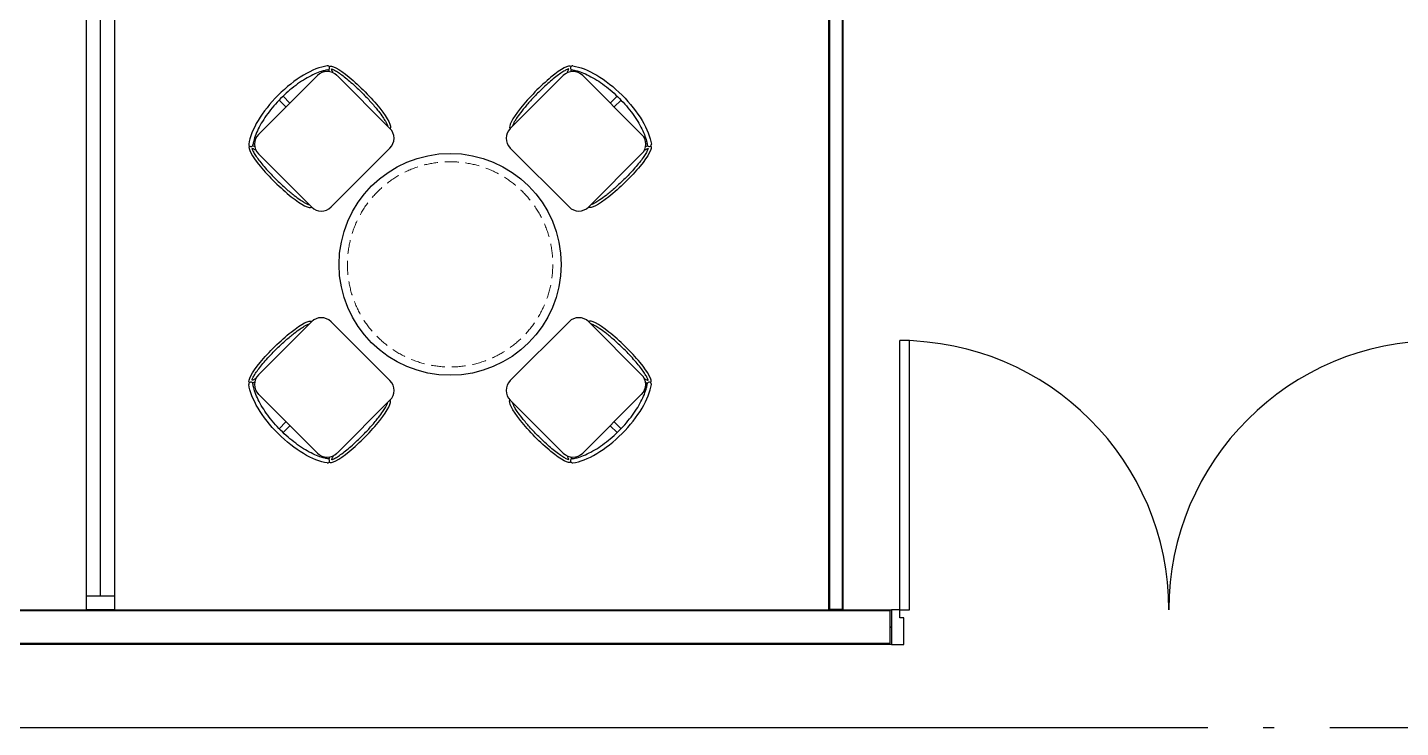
# Model space of a CAD drawing. Header units: millimetres. Extents: x -168200 to 672800, y -7409 to 118800.
# Drawn here: x 104887 to 109835, y 55900 to 58424 of the extents above; entities that cross this region are included whole.
import ezdxf

# ---------------------------------------------------------------- set-up
doc = ezdxf.new("R2010")
doc.units = ezdxf.units.MM
doc.header["$LTSCALE"] = 200
doc.linetypes.add('CEN-GAUN', pattern=[32.2, 30, -1, 0.2, -1])
doc.linetypes.add('HIDDEN', pattern=[0.375, 0.25, -0.125])
for name, color, linetype in [('1 BA', 9, 'Continuous'), ('1 CEN', 15, 'CEN-GAUN'), ('1 FUR', 8, 'HIDDEN')]:
    doc.layers.add(name, color=color, linetype=linetype)

msp = doc.modelspace()

# ---------------------------------------------------------------- linework, layer by layer
at = {"layer": '1 BA'}
for p, q in [((107775, 56325), (107775, 63780)), ((107825, 63780), (107825, 56325)), ((105100, 56325), (105100, 61525)), ((105200, 61525), (105200, 56325)), ((105150, 56375), (105150, 61475)), ((108030, 56325), (108030, 57295)), ((108065, 57295), (108030, 57295)), ((108065, 56325), (108065, 57295)), ((105100, 56325), (105100, 56375)), ((105100, 56375), (105200, 56375)), ((105200, 56375), (105200, 56325)), ((85325, 56325), (108000, 56325)), ((107996, 56321), (85329, 56321)), ((105200, 56325), (105100, 56325)), ((105200, 56325), (105100, 56325)), ((107825, 56325), (107775, 56325)), ((107996, 56262.5), (107996, 56321)), ((108000, 56325), (108000, 56200)), ((108030, 56325), (108000, 56325)), ((108000, 56325), (108000, 56200)), ((108030, 56295), (108030, 56325)), ((108030, 56325), (108065, 56325)), ((108000, 56262.5), (107996, 56262.5)), ((107996, 56204), (107996, 56262.5)), ((107996, 56262.5), (108000, 56262.5)), ((108045, 56295), (108030, 56295)), ((108045, 56200), (108045, 56295)), ((108000, 56200), (85325, 56200)), ((85329, 56204), (107996, 56204)), ((108000, 56200), (108045, 56200)), ((108045, 56200), (108045, 56200)), ((108045, 56200), (108045, 56200))]:
    msp.add_line(p, q, dxfattribs=at)
at = {"layer": '1 BA', "ltscale": 253}
for p, q in [((107776.6, 63778.4), (107776.6, 56326.6)), ((107823.4, 56326.6), (107823.4, 63778.4)), ((107776.6, 56326.6), (107823.4, 56326.6))]:
    msp.add_line(p, q, dxfattribs=at)
at = {"layer": '1 BA'}
for centre, start, end in [((108030, 56325), 0, 90), ((109970, 56325), 90, 180)]:
    msp.add_arc(centre, 970, start, end, dxfattribs=at)
at = {"layer": '1 CEN'}
msp.add_line((32300, 55900), (117500, 55900), dxfattribs=at)
msp.add_line((32300, 55900), (117500, 55900), dxfattribs=at)
at = {"layer": '1 FUR', "linetype": 'ByBlock'}
for p, q in [((105931.6, 58250.7), (105719.4, 58038.6)), ((105931.6, 58250.7), (105719.4, 58038.6)), ((106002.3, 58250.7), (106193.2, 58059.8)), ((106002.3, 58250.7), (106193.2, 58059.8)), ((106817.3, 58250.7), (106626.4, 58059.8)), ((106817.3, 58250.7), (106626.4, 58059.8)), ((106888.1, 58250.7), (107100.2, 58038.6)), ((106888.1, 58250.7), (107100.2, 58038.6)), ((105793.7, 58162.4), (105818.4, 58137.6)), ((105793.7, 58162.4), (105818.4, 58137.6)), ((105807.8, 58176.5), (105832.6, 58151.7)), ((105807.8, 58176.5), (105832.6, 58151.7)), ((107011.8, 58176.5), (106987.1, 58151.7)), ((107011.8, 58176.5), (106987.1, 58151.7)), ((107025.9, 58162.4), (107001.2, 58137.6)), ((107025.9, 58162.4), (107001.2, 58137.6)), ((105719.4, 57967.9), (105910.3, 57777)), ((105719.4, 57967.9), (105910.3, 57777)), ((105981.1, 57777), (106193.2, 57989.1)), ((105981.1, 57777), (106193.2, 57989.1)), ((106838.6, 57777), (106626.4, 57989.1)), ((106838.6, 57777), (106626.4, 57989.1)), ((107100.2, 57967.9), (106909.3, 57777)), ((107100.2, 57967.9), (106909.3, 57777)), ((105719.4, 57172.1), (105910.3, 57363)), ((105719.4, 57172.1), (105910.3, 57363)), ((105981.1, 57363), (106193.2, 57150.9)), ((105981.1, 57363), (106193.2, 57150.9)), ((106838.6, 57363), (106626.4, 57150.9)), ((106838.6, 57363), (106626.4, 57150.9)), ((107100.2, 57172.1), (106909.3, 57363)), ((107100.2, 57172.1), (106909.3, 57363)), ((105931.6, 56889.3), (105719.4, 57101.4)), ((105931.6, 56889.3), (105719.4, 57101.4)), ((106002.3, 56889.3), (106193.2, 57080.2)), ((106002.3, 56889.3), (106193.2, 57080.2)), ((106817.3, 56889.3), (106626.4, 57080.2)), ((106817.3, 56889.3), (106626.4, 57080.2)), ((106888.1, 56889.3), (107100.2, 57101.4)), ((106888.1, 56889.3), (107100.2, 57101.4)), ((105793.7, 56977.6), (105818.4, 57002.4)), ((105793.7, 56977.6), (105818.4, 57002.4)), ((105807.8, 56963.5), (105832.6, 56988.3)), ((105807.8, 56963.5), (105832.6, 56988.3)), ((107011.8, 56963.5), (106987.1, 56988.3)), ((107011.8, 56963.5), (106987.1, 56988.3)), ((107025.9, 56977.6), (107001.2, 57002.4)), ((107025.9, 56977.6), (107001.2, 57002.4))]:
    msp.add_line(p, q, dxfattribs=at)
msp.add_circle((106409.8, 57570), 400, dxfattribs=at)
msp.add_circle((106409.8, 57570), 400, dxfattribs=at)
at = {"layer": '1 FUR', "lineweight": 0}
msp.add_circle((106409.8, 57570), 370, dxfattribs=at)
msp.add_circle((106409.8, 57570), 370, dxfattribs=at)
at = {"layer": '1 FUR', "linetype": 'ByBlock'}
for centre, radius, start, end in [((105966.9, 58215.4), 50, 44.9985, 134.9985), ((105966.9, 58215.4), 50, 44.9985, 134.9985), ((105968.2, 58278.2), 7.5, 277.6425, 97.6425), ((105968.2, 58278.2), 7.5, 277.6425, 97.6425), ((106852.7, 58215.4), 50, 45.0015, 135.0015), ((106852.7, 58215.4), 50, 45.0015, 135.0015), ((106851.4, 58278.2), 7.5, 82.3575, 262.3575), ((106851.4, 58278.2), 7.5, 82.3575, 262.3575), ((106157.8, 58024.5), 50, 314.9985, 44.9985), ((106157.8, 58024.5), 50, 314.9985, 44.9985), ((106661.8, 58024.5), 50, 135.0015, 225.0015), ((106661.8, 58024.5), 50, 135.0015, 225.0015), ((105692, 58002), 7.5, 172.3545, 352.3545), ((105692, 58002), 7.5, 172.3545, 352.3545), ((105754.8, 58003.3), 50, 134.9985, 224.9985), ((105754.8, 58003.3), 50, 134.9985, 224.9985), ((107064.8, 58003.3), 50, 315.0015, 45.0015), ((107064.8, 58003.3), 50, 315.0015, 45.0015), ((107127.7, 58002), 7.5, 187.6455, 7.6455), ((107127.7, 58002), 7.5, 187.6455, 7.6455), ((105945.7, 57812.3), 50, 224.9985, 314.9985), ((105945.7, 57812.3), 50, 224.9985, 314.9985), ((106873.9, 57812.3), 50, 225.0015, 315.0015), ((106873.9, 57812.3), 50, 225.0015, 315.0015), ((105945.7, 57327.7), 50, 45.0015, 135.0015), ((105945.7, 57327.7), 50, 45.0015, 135.0015), ((106873.9, 57327.7), 50, 44.9985, 134.9985), ((106873.9, 57327.7), 50, 44.9985, 134.9985), ((105754.8, 57136.7), 50, 135.0015, 225.0015), ((105754.8, 57136.7), 50, 135.0015, 225.0015), ((107064.8, 57136.7), 50, 314.9985, 44.9985), ((107064.8, 57136.7), 50, 314.9985, 44.9985), ((105692, 57138), 7.5, 7.6455, 187.6455), ((105692, 57138), 7.5, 7.6455, 187.6455), ((106157.8, 57115.5), 50, 315.0015, 45.0015), ((106157.8, 57115.5), 50, 315.0015, 45.0015), ((106661.8, 57115.5), 50, 134.9985, 224.9985), ((106661.8, 57115.5), 50, 134.9985, 224.9985), ((107127.7, 57138), 7.5, 352.3545, 172.3545), ((107127.7, 57138), 7.5, 352.3545, 172.3545), ((105966.9, 56924.6), 50, 225.0015, 315.0015), ((105966.9, 56924.6), 50, 225.0015, 315.0015), ((105968.2, 56861.8), 7.5, 262.3575, 82.3575), ((105968.2, 56861.8), 7.5, 262.3575, 82.3575), ((106852.7, 56924.6), 50, 224.9985, 314.9985), ((106852.7, 56924.6), 50, 224.9985, 314.9985), ((106851.4, 56861.8), 7.5, 97.6425, 277.6425), ((106851.4, 56861.8), 7.5, 97.6425, 277.6425)]:
    msp.add_arc(centre, radius, start, end, dxfattribs=at)
at = {"layer": '1 FUR', "linetype": 'ByBlock', "extrusion": (0, 0, -1)}
for centre, major_axis, ratio, start_param, end_param in [((106083.6, 58171.4), (-110, 111.9), 0.182269, 0, 3.141593), ((106083.6, 58171.4), (-110, 111.9), 0.182269, 0, 3.141593), ((106083.6, 58171.4), (-110, 111.9), 0.182269, 5.851094, 5.976716), ((106083.6, 58171.4), (-110, 111.9), 0.182269, 5.851094, 5.976716), ((106958.8, 58109.3), (162.6, -162.6), 0.434783, 3.659342, 5.765436), ((106958.8, 58109.3), (162.6, -162.6), 0.434783, 3.659342, 5.765436), ((107020.9, 57886.6), (111.9, 110), 0.182269, 0, 3.141593), ((107020.9, 57886.6), (111.9, 110), 0.182269, 0, 3.141593), ((107020.9, 57886.6), (111.9, 110), 0.182269, 5.851094, 5.976716), ((107020.9, 57886.6), (111.9, 110), 0.182269, 5.851094, 5.976716), ((105798.7, 57253.4), (-111.9, -110), 0.182269, 0, 3.141593), ((105798.7, 57253.4), (-111.9, -110), 0.182269, 0, 3.141593), ((105860.9, 57030.7), (-162.6, 162.6), 0.434783, 3.659342, 5.765436), ((105860.9, 57030.7), (-162.6, 162.6), 0.434783, 3.659342, 5.765436), ((105798.7, 57253.4), (-111.9, -110), 0.182269, 5.851094, 5.976716), ((105798.7, 57253.4), (-111.9, -110), 0.182269, 5.851094, 5.976716), ((106736.1, 56968.6), (110, -111.9), 0.182269, 0, 3.141593), ((106736.1, 56968.6), (110, -111.9), 0.182269, 0, 3.141593), ((106736.1, 56968.6), (110, -111.9), 0.182269, 5.851094, 5.976716), ((106736.1, 56968.6), (110, -111.9), 0.182269, 5.851094, 5.976716)]:
    msp.add_ellipse(centre, major_axis=major_axis, ratio=ratio, start_param=start_param, end_param=end_param, dxfattribs=at)
at = {"layer": '1 FUR', "linetype": 'ByBlock'}
for centre, major_axis, ratio, start_param, end_param in [((106736.1, 58171.4), (110, 111.9), 0.182269, 0, 3.141593), ((106736.1, 58171.4), (110, 111.9), 0.182269, 0, 3.141593), ((105860.9, 58109.3), (-162.6, -162.6), 0.434783, 3.659342, 5.765436), ((105860.9, 58109.3), (-162.6, -162.6), 0.434783, 3.659342, 5.765436), ((106736.1, 58171.4), (110, 111.9), 0.182269, 5.851094, 5.976716), ((106736.1, 58171.4), (110, 111.9), 0.182269, 5.851094, 5.976716), ((105798.7, 57886.6), (-111.9, 110), 0.182269, 0, 3.141593), ((105798.7, 57886.6), (-111.9, 110), 0.182269, 0, 3.141593), ((105798.7, 57886.6), (-111.9, 110), 0.182269, 5.851094, 5.976716), ((105798.7, 57886.6), (-111.9, 110), 0.182269, 5.851094, 5.976716), ((107020.9, 57253.4), (111.9, -110), 0.182269, 0, 3.141593), ((107020.9, 57253.4), (111.9, -110), 0.182269, 0, 3.141593), ((106958.8, 57030.7), (162.6, 162.6), 0.434783, 3.659342, 5.765436), ((106958.8, 57030.7), (162.6, 162.6), 0.434783, 3.659342, 5.765436), ((107020.9, 57253.4), (111.9, -110), 0.182269, 5.851094, 5.976716), ((107020.9, 57253.4), (111.9, -110), 0.182269, 5.851094, 5.976716), ((106083.6, 56968.6), (-110, -111.9), 0.182269, 0, 3.141593), ((106083.6, 56968.6), (-110, -111.9), 0.182269, 0, 3.141593), ((106083.6, 56968.6), (-110, -111.9), 0.182269, 5.851094, 5.976716), ((106083.6, 56968.6), (-110, -111.9), 0.182269, 5.851094, 5.976716)]:
    msp.add_ellipse(centre, major_axis=major_axis, ratio=ratio, start_param=start_param, end_param=end_param, dxfattribs=at)
for points, knots in [([(105969.2, 58270.8), (105964.9, 58270.2), (105960.4, 58269.3), (105950.9, 58267), (105946, 58265.6), (105932.8, 58261.1), (105924.3, 58257.6), (105906.6, 58249.2), (105897.5, 58244.3), (105879.1, 58233.3), (105869.7, 58227.1), (105851.1, 58213.7), (105841.8, 58206.4), (105823.4, 58191), (105814.4, 58182.8), (105797, 58165.8), (105788.6, 58157), (105772.5, 58139), (105764.9, 58129.8), (105750.6, 58111.2), (105744, 58101.8), (105732, 58083.2), (105726.6, 58074), (105717.1, 58056), (105713.1, 58047.2), (105706.5, 58030.3), (105703.9, 58022.2), (105700.9, 58009.9), (105700, 58005.3), (105699.4, 58001)], [3.659342, 3.659342, 3.659342, 3.659342, 3.76167, 3.76167, 3.863999, 3.863999, 4.027435, 4.027435, 4.190872, 4.190872, 4.354309, 4.354309, 4.517745, 4.517745, 4.681182, 4.681182, 4.844618, 4.844618, 5.008055, 5.008055, 5.171492, 5.171492, 5.334928, 5.334928, 5.498365, 5.498365, 5.661802, 5.661802, 5.765436, 5.765436, 5.765436, 5.765436]), ([(105969.2, 58270.8), (105964.9, 58270.2), (105960.4, 58269.3), (105950.9, 58267), (105946, 58265.6), (105932.8, 58261.1), (105924.3, 58257.6), (105906.6, 58249.2), (105897.5, 58244.3), (105879.1, 58233.3), (105869.7, 58227.1), (105851.1, 58213.7), (105841.8, 58206.4), (105823.4, 58191), (105814.4, 58182.8), (105797, 58165.8), (105788.6, 58157), (105772.5, 58139), (105764.9, 58129.8), (105750.6, 58111.2), (105744, 58101.8), (105732, 58083.2), (105726.6, 58074), (105717.1, 58056), (105713.1, 58047.2), (105706.5, 58030.3), (105703.9, 58022.2), (105700.9, 58009.9), (105700, 58005.3), (105699.4, 58001)], [3.659342, 3.659342, 3.659342, 3.659342, 3.76167, 3.76167, 3.863999, 3.863999, 4.027435, 4.027435, 4.190872, 4.190872, 4.354309, 4.354309, 4.517745, 4.517745, 4.681182, 4.681182, 4.844618, 4.844618, 5.008055, 5.008055, 5.171492, 5.171492, 5.334928, 5.334928, 5.498365, 5.498365, 5.661802, 5.661802, 5.765436, 5.765436, 5.765436, 5.765436]), ([(105988.2, 58260.6), (105987.2, 58262.5), (105986.3, 58264.4), (105984.5, 58268.2), (105983.7, 58270.1), (105982.8, 58272.8), (105982.5, 58273.7), (105982.3, 58274.6)], [5.7265501, 5.7265501, 5.7265501, 5.7265501, 5.8081109, 5.8081109, 5.9106349, 5.9106349, 5.9748515, 5.9748515, 5.9748515, 5.9748515]), ([(105982.3, 58274.6), (105983.4, 58274.3), (105984.6, 58273.8), (105987.6, 58272.7), (105989.2, 58271.9), (105992.7, 58270.2), (105994.6, 58269.2), (106001, 58265.6), (106005.9, 58262.5), (106016.7, 58255.1), (106022.5, 58250.9), (106034.7, 58241.4), (106041.1, 58236.1), (106054.2, 58224.9), (106061, 58218.9), (106077.9, 58203.3), (106088.2, 58193.3), (106108.1, 58173), (106117.8, 58162.6), (106135.8, 58142.1), (106144.2, 58132), (106157.7, 58114.7), (106163.1, 58107.2), (106171.3, 58095.1), (106174.4, 58090.2), (106178.8, 58082.5), (106180.4, 58079.5), (106182.6, 58074.7), (106183.4, 58072.8), (106184.3, 58070.1), (106184.6, 58069.1), (106184.8, 58068.3)], [0.308334, 0.308334, 0.308334, 0.308334, 0.393328, 0.393328, 0.478323, 0.478323, 0.563318, 0.563318, 0.749316, 0.749316, 0.935315, 0.935315, 1.121313, 1.121313, 1.307312, 1.307312, 1.582737, 1.582737, 1.858163, 1.858163, 2.133588, 2.133588, 2.361079, 2.361079, 2.537351, 2.537351, 2.666518, 2.666518, 2.769042, 2.769042, 2.833259, 2.833259, 2.833259, 2.833259]), ([(105988.2, 58260.6), (105987.2, 58262.5), (105986.3, 58264.4), (105984.5, 58268.2), (105983.7, 58270.1), (105982.8, 58272.8), (105982.5, 58273.7), (105982.3, 58274.6)], [5.7265501, 5.7265501, 5.7265501, 5.7265501, 5.8081109, 5.8081109, 5.9106349, 5.9106349, 5.9748515, 5.9748515, 5.9748515, 5.9748515]), ([(105982.3, 58274.6), (105983.4, 58274.3), (105984.6, 58273.8), (105987.6, 58272.7), (105989.2, 58271.9), (105992.7, 58270.2), (105994.6, 58269.2), (106001, 58265.6), (106005.9, 58262.5), (106016.7, 58255.1), (106022.5, 58250.9), (106034.7, 58241.4), (106041.1, 58236.1), (106054.2, 58224.9), (106061, 58218.9), (106077.9, 58203.3), (106088.2, 58193.3), (106108.1, 58173), (106117.8, 58162.6), (106135.8, 58142.1), (106144.2, 58132), (106157.7, 58114.7), (106163.1, 58107.2), (106171.3, 58095.1), (106174.4, 58090.2), (106178.8, 58082.5), (106180.4, 58079.5), (106182.6, 58074.7), (106183.4, 58072.8), (106184.3, 58070.1), (106184.6, 58069.1), (106184.8, 58068.3)], [0.308334, 0.308334, 0.308334, 0.308334, 0.393328, 0.393328, 0.478323, 0.478323, 0.563318, 0.563318, 0.749316, 0.749316, 0.935315, 0.935315, 1.121313, 1.121313, 1.307312, 1.307312, 1.582737, 1.582737, 1.858163, 1.858163, 2.133588, 2.133588, 2.361079, 2.361079, 2.537351, 2.537351, 2.666518, 2.666518, 2.769042, 2.769042, 2.833259, 2.833259, 2.833259, 2.833259]), ([(106837.4, 58274.6), (106836.3, 58274.3), (106835, 58273.8), (106832.1, 58272.7), (106830.5, 58271.9), (106826.9, 58270.2), (106825.1, 58269.2), (106818.7, 58265.6), (106813.7, 58262.5), (106803, 58255.1), (106797.2, 58250.9), (106785, 58241.4), (106778.5, 58236.1), (106765.4, 58224.9), (106758.6, 58218.9), (106741.7, 58203.3), (106731.5, 58193.3), (106711.6, 58173), (106701.9, 58162.6), (106683.8, 58142.1), (106675.4, 58132), (106661.9, 58114.7), (106656.5, 58107.2), (106648.3, 58095.1), (106645.2, 58090.2), (106640.8, 58082.5), (106639.3, 58079.5), (106637, 58074.7), (106636.3, 58072.8), (106635.3, 58070.1), (106635, 58069.1), (106634.8, 58068.3)], [0.308334, 0.308334, 0.308334, 0.308334, 0.393328, 0.393328, 0.478323, 0.478323, 0.563318, 0.563318, 0.749316, 0.749316, 0.935315, 0.935315, 1.121313, 1.121313, 1.307312, 1.307312, 1.582737, 1.582737, 1.858163, 1.858163, 2.133588, 2.133588, 2.361079, 2.361079, 2.537351, 2.537351, 2.666518, 2.666518, 2.769042, 2.769042, 2.833259, 2.833259, 2.833259, 2.833259]), ([(106837.4, 58274.6), (106836.3, 58274.3), (106835, 58273.8), (106832.1, 58272.7), (106830.5, 58271.9), (106826.9, 58270.2), (106825.1, 58269.2), (106818.7, 58265.6), (106813.7, 58262.5), (106803, 58255.1), (106797.2, 58250.9), (106785, 58241.4), (106778.5, 58236.1), (106765.4, 58224.9), (106758.6, 58218.9), (106741.7, 58203.3), (106731.5, 58193.3), (106711.6, 58173), (106701.9, 58162.6), (106683.8, 58142.1), (106675.4, 58132), (106661.9, 58114.7), (106656.5, 58107.2), (106648.3, 58095.1), (106645.2, 58090.2), (106640.8, 58082.5), (106639.3, 58079.5), (106637, 58074.7), (106636.3, 58072.8), (106635.3, 58070.1), (106635, 58069.1), (106634.8, 58068.3)], [0.308334, 0.308334, 0.308334, 0.308334, 0.393328, 0.393328, 0.478323, 0.478323, 0.563318, 0.563318, 0.749316, 0.749316, 0.935315, 0.935315, 1.121313, 1.121313, 1.307312, 1.307312, 1.582737, 1.582737, 1.858163, 1.858163, 2.133588, 2.133588, 2.361079, 2.361079, 2.537351, 2.537351, 2.666518, 2.666518, 2.769042, 2.769042, 2.833259, 2.833259, 2.833259, 2.833259]), ([(106831.4, 58260.6), (106832.4, 58262.5), (106833.3, 58264.4), (106835.1, 58268.2), (106835.9, 58270.1), (106836.9, 58272.8), (106837.1, 58273.7), (106837.4, 58274.6)], [5.7265501, 5.7265501, 5.7265501, 5.7265501, 5.8081109, 5.8081109, 5.9106349, 5.9106349, 5.9748515, 5.9748515, 5.9748515, 5.9748515]), ([(106831.4, 58260.6), (106832.4, 58262.5), (106833.3, 58264.4), (106835.1, 58268.2), (106835.9, 58270.1), (106836.9, 58272.8), (106837.1, 58273.7), (106837.4, 58274.6)], [5.7265501, 5.7265501, 5.7265501, 5.7265501, 5.8081109, 5.8081109, 5.9106349, 5.9106349, 5.9748515, 5.9748515, 5.9748515, 5.9748515]), ([(106850.5, 58270.8), (106854.7, 58270.2), (106859.2, 58269.3), (106868.7, 58267), (106873.6, 58265.6), (106886.8, 58261.1), (106895.4, 58257.6), (106913, 58249.2), (106922.1, 58244.3), (106940.6, 58233.3), (106949.9, 58227.1), (106968.6, 58213.7), (106977.9, 58206.4), (106996.2, 58191), (107005.2, 58182.8), (107022.6, 58165.8), (107031.1, 58157), (107047.1, 58139), (107054.8, 58129.8), (107069, 58111.2), (107075.6, 58101.8), (107087.6, 58083.2), (107093, 58074), (107102.5, 58056), (107106.5, 58047.2), (107113.2, 58030.3), (107115.8, 58022.2), (107118.8, 58009.9), (107119.6, 58005.3), (107120.2, 58001)], [3.659342, 3.659342, 3.659342, 3.659342, 3.76167, 3.76167, 3.863999, 3.863999, 4.027435, 4.027435, 4.190872, 4.190872, 4.354309, 4.354309, 4.517745, 4.517745, 4.681182, 4.681182, 4.844618, 4.844618, 5.008055, 5.008055, 5.171492, 5.171492, 5.334928, 5.334928, 5.498365, 5.498365, 5.661802, 5.661802, 5.765436, 5.765436, 5.765436, 5.765436]), ([(106850.5, 58270.8), (106854.7, 58270.2), (106859.2, 58269.3), (106868.7, 58267), (106873.6, 58265.6), (106886.8, 58261.1), (106895.4, 58257.6), (106913, 58249.2), (106922.1, 58244.3), (106940.6, 58233.3), (106949.9, 58227.1), (106968.6, 58213.7), (106977.9, 58206.4), (106996.2, 58191), (107005.2, 58182.8), (107022.6, 58165.8), (107031.1, 58157), (107047.1, 58139), (107054.8, 58129.8), (107069, 58111.2), (107075.6, 58101.8), (107087.6, 58083.2), (107093, 58074), (107102.5, 58056), (107106.5, 58047.2), (107113.2, 58030.3), (107115.8, 58022.2), (107118.8, 58009.9), (107119.6, 58005.3), (107120.2, 58001)], [3.659342, 3.659342, 3.659342, 3.659342, 3.76167, 3.76167, 3.863999, 3.863999, 4.027435, 4.027435, 4.190872, 4.190872, 4.354309, 4.354309, 4.517745, 4.517745, 4.681182, 4.681182, 4.844618, 4.844618, 5.008055, 5.008055, 5.171492, 5.171492, 5.334928, 5.334928, 5.498365, 5.498365, 5.661802, 5.661802, 5.765436, 5.765436, 5.765436, 5.765436]), ([(105709.6, 57981.9), (105707.6, 57983), (105705.8, 57983.9), (105702, 57985.7), (105700.1, 57986.5), (105697.4, 57987.4), (105696.4, 57987.7), (105695.6, 57987.9)], [5.7265501, 5.7265501, 5.7265501, 5.7265501, 5.8081109, 5.8081109, 5.9106349, 5.9106349, 5.9748515, 5.9748515, 5.9748515, 5.9748515]), ([(105695.6, 57987.9), (105695.9, 57986.8), (105696.4, 57985.5), (105697.5, 57982.6), (105698.2, 57981), (105700, 57977.5), (105701, 57975.6), (105704.6, 57969.2), (105707.7, 57964.3), (105715, 57953.5), (105719.3, 57947.7), (105728.8, 57935.5), (105734, 57929.1), (105745.3, 57915.9), (105751.3, 57909.2), (105766.9, 57892.2), (105776.8, 57882), (105797.2, 57862.1), (105807.6, 57852.4), (105828.1, 57834.4), (105838.2, 57826), (105855.5, 57812.5), (105862.9, 57807), (105875, 57798.8), (105880, 57795.8), (105887.7, 57791.4), (105890.6, 57789.8), (105895.4, 57787.6), (105897.4, 57786.8), (105900.1, 57785.8), (105901, 57785.6), (105901.8, 57785.3)], [0.308334, 0.308334, 0.308334, 0.308334, 0.393328, 0.393328, 0.478323, 0.478323, 0.563318, 0.563318, 0.749316, 0.749316, 0.935315, 0.935315, 1.121313, 1.121313, 1.307312, 1.307312, 1.582737, 1.582737, 1.858163, 1.858163, 2.133588, 2.133588, 2.361079, 2.361079, 2.537351, 2.537351, 2.666518, 2.666518, 2.769042, 2.769042, 2.833259, 2.833259, 2.833259, 2.833259]), ([(105709.6, 57981.9), (105707.6, 57983), (105705.8, 57983.9), (105702, 57985.7), (105700.1, 57986.5), (105697.4, 57987.4), (105696.4, 57987.7), (105695.6, 57987.9)], [5.7265501, 5.7265501, 5.7265501, 5.7265501, 5.8081109, 5.8081109, 5.9106349, 5.9106349, 5.9748515, 5.9748515, 5.9748515, 5.9748515]), ([(105695.6, 57987.9), (105695.9, 57986.8), (105696.4, 57985.5), (105697.5, 57982.6), (105698.2, 57981), (105700, 57977.5), (105701, 57975.6), (105704.6, 57969.2), (105707.7, 57964.3), (105715, 57953.5), (105719.3, 57947.7), (105728.8, 57935.5), (105734, 57929.1), (105745.3, 57915.9), (105751.3, 57909.2), (105766.9, 57892.2), (105776.8, 57882), (105797.2, 57862.1), (105807.6, 57852.4), (105828.1, 57834.4), (105838.2, 57826), (105855.5, 57812.5), (105862.9, 57807), (105875, 57798.8), (105880, 57795.8), (105887.7, 57791.4), (105890.6, 57789.8), (105895.4, 57787.6), (105897.4, 57786.8), (105900.1, 57785.8), (105901, 57785.6), (105901.8, 57785.3)], [0.308334, 0.308334, 0.308334, 0.308334, 0.393328, 0.393328, 0.478323, 0.478323, 0.563318, 0.563318, 0.749316, 0.749316, 0.935315, 0.935315, 1.121313, 1.121313, 1.307312, 1.307312, 1.582737, 1.582737, 1.858163, 1.858163, 2.133588, 2.133588, 2.361079, 2.361079, 2.537351, 2.537351, 2.666518, 2.666518, 2.769042, 2.769042, 2.833259, 2.833259, 2.833259, 2.833259]), ([(107124, 57987.9), (107123.7, 57986.8), (107123.3, 57985.5), (107122.1, 57982.6), (107121.4, 57981), (107119.7, 57977.5), (107118.7, 57975.6), (107115.1, 57969.2), (107111.9, 57964.3), (107104.6, 57953.5), (107100.3, 57947.7), (107090.8, 57935.5), (107085.6, 57929.1), (107074.4, 57915.9), (107068.4, 57909.2), (107052.7, 57892.2), (107042.8, 57882), (107022.4, 57862.1), (107012, 57852.4), (106991.5, 57834.4), (106981.5, 57826), (106964.1, 57812.5), (106956.7, 57807), (106944.6, 57798.8), (106939.7, 57795.8), (106932, 57791.4), (106929, 57789.8), (106924.2, 57787.6), (106922.3, 57786.8), (106919.6, 57785.8), (106918.6, 57785.6), (106917.8, 57785.3)], [0.308334, 0.308334, 0.308334, 0.308334, 0.393328, 0.393328, 0.478323, 0.478323, 0.563318, 0.563318, 0.749316, 0.749316, 0.935315, 0.935315, 1.121313, 1.121313, 1.307312, 1.307312, 1.582737, 1.582737, 1.858163, 1.858163, 2.133588, 2.133588, 2.361079, 2.361079, 2.537351, 2.537351, 2.666518, 2.666518, 2.769042, 2.769042, 2.833259, 2.833259, 2.833259, 2.833259]), ([(107124, 57987.9), (107123.7, 57986.8), (107123.3, 57985.5), (107122.1, 57982.6), (107121.4, 57981), (107119.7, 57977.5), (107118.7, 57975.6), (107115.1, 57969.2), (107111.9, 57964.3), (107104.6, 57953.5), (107100.3, 57947.7), (107090.8, 57935.5), (107085.6, 57929.1), (107074.4, 57915.9), (107068.4, 57909.2), (107052.7, 57892.2), (107042.8, 57882), (107022.4, 57862.1), (107012, 57852.4), (106991.5, 57834.4), (106981.5, 57826), (106964.1, 57812.5), (106956.7, 57807), (106944.6, 57798.8), (106939.7, 57795.8), (106932, 57791.4), (106929, 57789.8), (106924.2, 57787.6), (106922.3, 57786.8), (106919.6, 57785.8), (106918.6, 57785.6), (106917.8, 57785.3)], [0.308334, 0.308334, 0.308334, 0.308334, 0.393328, 0.393328, 0.478323, 0.478323, 0.563318, 0.563318, 0.749316, 0.749316, 0.935315, 0.935315, 1.121313, 1.121313, 1.307312, 1.307312, 1.582737, 1.582737, 1.858163, 1.858163, 2.133588, 2.133588, 2.361079, 2.361079, 2.537351, 2.537351, 2.666518, 2.666518, 2.769042, 2.769042, 2.833259, 2.833259, 2.833259, 2.833259]), ([(107110.1, 57981.9), (107112, 57983), (107113.8, 57983.9), (107117.6, 57985.7), (107119.5, 57986.5), (107122.2, 57987.4), (107123.2, 57987.7), (107124, 57987.9)], [5.7265501, 5.7265501, 5.7265501, 5.7265501, 5.8081109, 5.8081109, 5.9106349, 5.9106349, 5.9748515, 5.9748515, 5.9748515, 5.9748515]), ([(107110.1, 57981.9), (107112, 57983), (107113.8, 57983.9), (107117.6, 57985.7), (107119.5, 57986.5), (107122.2, 57987.4), (107123.2, 57987.7), (107124, 57987.9)], [5.7265501, 5.7265501, 5.7265501, 5.7265501, 5.8081109, 5.8081109, 5.9106349, 5.9106349, 5.9748515, 5.9748515, 5.9748515, 5.9748515]), ([(105695.6, 57152.1), (105695.9, 57153.2), (105696.4, 57154.5), (105697.5, 57157.4), (105698.2, 57159), (105700, 57162.5), (105701, 57164.4), (105704.6, 57170.8), (105707.7, 57175.7), (105715, 57186.5), (105719.3, 57192.3), (105728.8, 57204.5), (105734, 57210.9), (105745.3, 57224.1), (105751.3, 57230.8), (105766.9, 57247.8), (105776.8, 57258), (105797.2, 57277.9), (105807.6, 57287.6), (105828.1, 57305.6), (105838.2, 57314), (105855.5, 57327.5), (105862.9, 57333), (105875, 57341.2), (105880, 57344.2), (105887.7, 57348.6), (105890.6, 57350.2), (105895.4, 57352.4), (105897.4, 57353.2), (105900.1, 57354.2), (105901, 57354.4), (105901.8, 57354.7)], [0.308334, 0.308334, 0.308334, 0.308334, 0.393328, 0.393328, 0.478323, 0.478323, 0.563318, 0.563318, 0.749316, 0.749316, 0.935315, 0.935315, 1.121313, 1.121313, 1.307312, 1.307312, 1.582737, 1.582737, 1.858163, 1.858163, 2.133588, 2.133588, 2.361079, 2.361079, 2.537351, 2.537351, 2.666518, 2.666518, 2.769042, 2.769042, 2.833259, 2.833259, 2.833259, 2.833259]), ([(105695.6, 57152.1), (105695.9, 57153.2), (105696.4, 57154.5), (105697.5, 57157.4), (105698.2, 57159), (105700, 57162.5), (105701, 57164.4), (105704.6, 57170.8), (105707.7, 57175.7), (105715, 57186.5), (105719.3, 57192.3), (105728.8, 57204.5), (105734, 57210.9), (105745.3, 57224.1), (105751.3, 57230.8), (105766.9, 57247.8), (105776.8, 57258), (105797.2, 57277.9), (105807.6, 57287.6), (105828.1, 57305.6), (105838.2, 57314), (105855.5, 57327.5), (105862.9, 57333), (105875, 57341.2), (105880, 57344.2), (105887.7, 57348.6), (105890.6, 57350.2), (105895.4, 57352.4), (105897.4, 57353.2), (105900.1, 57354.2), (105901, 57354.4), (105901.8, 57354.7)], [0.308334, 0.308334, 0.308334, 0.308334, 0.393328, 0.393328, 0.478323, 0.478323, 0.563318, 0.563318, 0.749316, 0.749316, 0.935315, 0.935315, 1.121313, 1.121313, 1.307312, 1.307312, 1.582737, 1.582737, 1.858163, 1.858163, 2.133588, 2.133588, 2.361079, 2.361079, 2.537351, 2.537351, 2.666518, 2.666518, 2.769042, 2.769042, 2.833259, 2.833259, 2.833259, 2.833259]), ([(107124, 57152.1), (107123.7, 57153.2), (107123.3, 57154.5), (107122.1, 57157.4), (107121.4, 57159), (107119.7, 57162.5), (107118.7, 57164.4), (107115.1, 57170.8), (107111.9, 57175.7), (107104.6, 57186.5), (107100.3, 57192.3), (107090.8, 57204.5), (107085.6, 57210.9), (107074.4, 57224.1), (107068.4, 57230.8), (107052.7, 57247.8), (107042.8, 57258), (107022.4, 57277.9), (107012, 57287.6), (106991.5, 57305.6), (106981.5, 57314), (106964.1, 57327.5), (106956.7, 57333), (106944.6, 57341.2), (106939.7, 57344.2), (106932, 57348.6), (106929, 57350.2), (106924.2, 57352.4), (106922.3, 57353.2), (106919.6, 57354.2), (106918.6, 57354.4), (106917.8, 57354.7)], [0.308334, 0.308334, 0.308334, 0.308334, 0.393328, 0.393328, 0.478323, 0.478323, 0.563318, 0.563318, 0.749316, 0.749316, 0.935315, 0.935315, 1.121313, 1.121313, 1.307312, 1.307312, 1.582737, 1.582737, 1.858163, 1.858163, 2.133588, 2.133588, 2.361079, 2.361079, 2.537351, 2.537351, 2.666518, 2.666518, 2.769042, 2.769042, 2.833259, 2.833259, 2.833259, 2.833259]), ([(107124, 57152.1), (107123.7, 57153.2), (107123.3, 57154.5), (107122.1, 57157.4), (107121.4, 57159), (107119.7, 57162.5), (107118.7, 57164.4), (107115.1, 57170.8), (107111.9, 57175.7), (107104.6, 57186.5), (107100.3, 57192.3), (107090.8, 57204.5), (107085.6, 57210.9), (107074.4, 57224.1), (107068.4, 57230.8), (107052.7, 57247.8), (107042.8, 57258), (107022.4, 57277.9), (107012, 57287.6), (106991.5, 57305.6), (106981.5, 57314), (106964.1, 57327.5), (106956.7, 57333), (106944.6, 57341.2), (106939.7, 57344.2), (106932, 57348.6), (106929, 57350.2), (106924.2, 57352.4), (106922.3, 57353.2), (106919.6, 57354.2), (106918.6, 57354.4), (106917.8, 57354.7)], [0.308334, 0.308334, 0.308334, 0.308334, 0.393328, 0.393328, 0.478323, 0.478323, 0.563318, 0.563318, 0.749316, 0.749316, 0.935315, 0.935315, 1.121313, 1.121313, 1.307312, 1.307312, 1.582737, 1.582737, 1.858163, 1.858163, 2.133588, 2.133588, 2.361079, 2.361079, 2.537351, 2.537351, 2.666518, 2.666518, 2.769042, 2.769042, 2.833259, 2.833259, 2.833259, 2.833259]), ([(105709.6, 57158.1), (105707.6, 57157), (105705.8, 57156.1), (105702, 57154.3), (105700.1, 57153.5), (105697.4, 57152.6), (105696.4, 57152.3), (105695.6, 57152.1)], [5.7265501, 5.7265501, 5.7265501, 5.7265501, 5.8081109, 5.8081109, 5.9106349, 5.9106349, 5.9748515, 5.9748515, 5.9748515, 5.9748515]), ([(105709.6, 57158.1), (105707.6, 57157), (105705.8, 57156.1), (105702, 57154.3), (105700.1, 57153.5), (105697.4, 57152.6), (105696.4, 57152.3), (105695.6, 57152.1)], [5.7265501, 5.7265501, 5.7265501, 5.7265501, 5.8081109, 5.8081109, 5.9106349, 5.9106349, 5.9748515, 5.9748515, 5.9748515, 5.9748515]), ([(107110.1, 57158.1), (107112, 57157), (107113.8, 57156.1), (107117.6, 57154.3), (107119.5, 57153.5), (107122.2, 57152.6), (107123.2, 57152.3), (107124, 57152.1)], [5.7265501, 5.7265501, 5.7265501, 5.7265501, 5.8081109, 5.8081109, 5.9106349, 5.9106349, 5.9748515, 5.9748515, 5.9748515, 5.9748515]), ([(107110.1, 57158.1), (107112, 57157), (107113.8, 57156.1), (107117.6, 57154.3), (107119.5, 57153.5), (107122.2, 57152.6), (107123.2, 57152.3), (107124, 57152.1)], [5.7265501, 5.7265501, 5.7265501, 5.7265501, 5.8081109, 5.8081109, 5.9106349, 5.9106349, 5.9748515, 5.9748515, 5.9748515, 5.9748515]), ([(105969.2, 56869.2), (105964.9, 56869.8), (105960.4, 56870.7), (105950.9, 56873), (105946, 56874.4), (105932.8, 56878.9), (105924.3, 56882.4), (105906.6, 56890.8), (105897.5, 56895.7), (105879.1, 56906.7), (105869.7, 56912.9), (105851.1, 56926.3), (105841.8, 56933.6), (105823.4, 56949), (105814.4, 56957.2), (105797, 56974.2), (105788.6, 56983), (105772.5, 57001), (105764.9, 57010.2), (105750.6, 57028.8), (105744, 57038.2), (105732, 57056.8), (105726.6, 57066), (105717.1, 57084), (105713.1, 57092.8), (105706.5, 57109.7), (105703.9, 57117.8), (105700.9, 57130.1), (105700, 57134.7), (105699.4, 57139)], [3.659342, 3.659342, 3.659342, 3.659342, 3.76167, 3.76167, 3.863999, 3.863999, 4.027435, 4.027435, 4.190872, 4.190872, 4.354309, 4.354309, 4.517745, 4.517745, 4.681182, 4.681182, 4.844618, 4.844618, 5.008055, 5.008055, 5.171492, 5.171492, 5.334928, 5.334928, 5.498365, 5.498365, 5.661802, 5.661802, 5.765436, 5.765436, 5.765436, 5.765436]), ([(105969.2, 56869.2), (105964.9, 56869.8), (105960.4, 56870.7), (105950.9, 56873), (105946, 56874.4), (105932.8, 56878.9), (105924.3, 56882.4), (105906.6, 56890.8), (105897.5, 56895.7), (105879.1, 56906.7), (105869.7, 56912.9), (105851.1, 56926.3), (105841.8, 56933.6), (105823.4, 56949), (105814.4, 56957.2), (105797, 56974.2), (105788.6, 56983), (105772.5, 57001), (105764.9, 57010.2), (105750.6, 57028.8), (105744, 57038.2), (105732, 57056.8), (105726.6, 57066), (105717.1, 57084), (105713.1, 57092.8), (105706.5, 57109.7), (105703.9, 57117.8), (105700.9, 57130.1), (105700, 57134.7), (105699.4, 57139)], [3.659342, 3.659342, 3.659342, 3.659342, 3.76167, 3.76167, 3.863999, 3.863999, 4.027435, 4.027435, 4.190872, 4.190872, 4.354309, 4.354309, 4.517745, 4.517745, 4.681182, 4.681182, 4.844618, 4.844618, 5.008055, 5.008055, 5.171492, 5.171492, 5.334928, 5.334928, 5.498365, 5.498365, 5.661802, 5.661802, 5.765436, 5.765436, 5.765436, 5.765436]), ([(106850.5, 56869.2), (106854.7, 56869.8), (106859.2, 56870.7), (106868.7, 56873), (106873.6, 56874.4), (106886.8, 56878.9), (106895.4, 56882.4), (106913, 56890.8), (106922.1, 56895.7), (106940.6, 56906.7), (106949.9, 56912.9), (106968.6, 56926.3), (106977.9, 56933.6), (106996.2, 56949), (107005.2, 56957.2), (107022.6, 56974.2), (107031.1, 56983), (107047.1, 57001), (107054.8, 57010.2), (107069, 57028.8), (107075.6, 57038.2), (107087.6, 57056.8), (107093, 57066), (107102.5, 57084), (107106.5, 57092.8), (107113.2, 57109.7), (107115.8, 57117.8), (107118.8, 57130.1), (107119.6, 57134.7), (107120.2, 57139)], [3.659342, 3.659342, 3.659342, 3.659342, 3.76167, 3.76167, 3.863999, 3.863999, 4.027435, 4.027435, 4.190872, 4.190872, 4.354309, 4.354309, 4.517745, 4.517745, 4.681182, 4.681182, 4.844618, 4.844618, 5.008055, 5.008055, 5.171492, 5.171492, 5.334928, 5.334928, 5.498365, 5.498365, 5.661802, 5.661802, 5.765436, 5.765436, 5.765436, 5.765436]), ([(106850.5, 56869.2), (106854.7, 56869.8), (106859.2, 56870.7), (106868.7, 56873), (106873.6, 56874.4), (106886.8, 56878.9), (106895.4, 56882.4), (106913, 56890.8), (106922.1, 56895.7), (106940.6, 56906.7), (106949.9, 56912.9), (106968.6, 56926.3), (106977.9, 56933.6), (106996.2, 56949), (107005.2, 56957.2), (107022.6, 56974.2), (107031.1, 56983), (107047.1, 57001), (107054.8, 57010.2), (107069, 57028.8), (107075.6, 57038.2), (107087.6, 57056.8), (107093, 57066), (107102.5, 57084), (107106.5, 57092.8), (107113.2, 57109.7), (107115.8, 57117.8), (107118.8, 57130.1), (107119.6, 57134.7), (107120.2, 57139)], [3.659342, 3.659342, 3.659342, 3.659342, 3.76167, 3.76167, 3.863999, 3.863999, 4.027435, 4.027435, 4.190872, 4.190872, 4.354309, 4.354309, 4.517745, 4.517745, 4.681182, 4.681182, 4.844618, 4.844618, 5.008055, 5.008055, 5.171492, 5.171492, 5.334928, 5.334928, 5.498365, 5.498365, 5.661802, 5.661802, 5.765436, 5.765436, 5.765436, 5.765436]), ([(105982.3, 56865.4), (105983.4, 56865.7), (105984.6, 56866.2), (105987.6, 56867.4), (105989.2, 56868.1), (105992.7, 56869.8), (105994.6, 56870.8), (106001, 56874.4), (106005.9, 56877.5), (106016.7, 56884.9), (106022.5, 56889.1), (106034.7, 56898.6), (106041.1, 56903.9), (106054.2, 56915.1), (106061, 56921.1), (106077.9, 56936.7), (106088.2, 56946.7), (106108.1, 56967), (106117.8, 56977.4), (106135.8, 56997.9), (106144.2, 57008), (106157.7, 57025.3), (106163.1, 57032.8), (106171.3, 57044.9), (106174.4, 57049.8), (106178.8, 57057.5), (106180.4, 57060.5), (106182.6, 57065.3), (106183.4, 57067.2), (106184.3, 57069.9), (106184.6, 57070.9), (106184.8, 57071.7)], [0.308334, 0.308334, 0.308334, 0.308334, 0.393328, 0.393328, 0.478323, 0.478323, 0.563318, 0.563318, 0.749316, 0.749316, 0.935315, 0.935315, 1.121313, 1.121313, 1.307312, 1.307312, 1.582737, 1.582737, 1.858163, 1.858163, 2.133588, 2.133588, 2.361079, 2.361079, 2.537351, 2.537351, 2.666518, 2.666518, 2.769042, 2.769042, 2.833259, 2.833259, 2.833259, 2.833259]), ([(105982.3, 56865.4), (105983.4, 56865.7), (105984.6, 56866.2), (105987.6, 56867.4), (105989.2, 56868.1), (105992.7, 56869.8), (105994.6, 56870.8), (106001, 56874.4), (106005.9, 56877.5), (106016.7, 56884.9), (106022.5, 56889.1), (106034.7, 56898.6), (106041.1, 56903.9), (106054.2, 56915.1), (106061, 56921.1), (106077.9, 56936.7), (106088.2, 56946.7), (106108.1, 56967), (106117.8, 56977.4), (106135.8, 56997.9), (106144.2, 57008), (106157.7, 57025.3), (106163.1, 57032.8), (106171.3, 57044.9), (106174.4, 57049.8), (106178.8, 57057.5), (106180.4, 57060.5), (106182.6, 57065.3), (106183.4, 57067.2), (106184.3, 57069.9), (106184.6, 57070.9), (106184.8, 57071.7)], [0.308334, 0.308334, 0.308334, 0.308334, 0.393328, 0.393328, 0.478323, 0.478323, 0.563318, 0.563318, 0.749316, 0.749316, 0.935315, 0.935315, 1.121313, 1.121313, 1.307312, 1.307312, 1.582737, 1.582737, 1.858163, 1.858163, 2.133588, 2.133588, 2.361079, 2.361079, 2.537351, 2.537351, 2.666518, 2.666518, 2.769042, 2.769042, 2.833259, 2.833259, 2.833259, 2.833259]), ([(106837.4, 56865.4), (106836.3, 56865.7), (106835, 56866.2), (106832.1, 56867.4), (106830.5, 56868.1), (106826.9, 56869.8), (106825.1, 56870.8), (106818.7, 56874.4), (106813.7, 56877.5), (106803, 56884.9), (106797.2, 56889.1), (106785, 56898.6), (106778.5, 56903.9), (106765.4, 56915.1), (106758.6, 56921.1), (106741.7, 56936.7), (106731.5, 56946.7), (106711.6, 56967), (106701.9, 56977.4), (106683.8, 56997.9), (106675.4, 57008), (106661.9, 57025.3), (106656.5, 57032.8), (106648.3, 57044.9), (106645.2, 57049.8), (106640.8, 57057.5), (106639.3, 57060.5), (106637, 57065.3), (106636.3, 57067.2), (106635.3, 57069.9), (106635, 57070.9), (106634.8, 57071.7)], [0.308334, 0.308334, 0.308334, 0.308334, 0.393328, 0.393328, 0.478323, 0.478323, 0.563318, 0.563318, 0.749316, 0.749316, 0.935315, 0.935315, 1.121313, 1.121313, 1.307312, 1.307312, 1.582737, 1.582737, 1.858163, 1.858163, 2.133588, 2.133588, 2.361079, 2.361079, 2.537351, 2.537351, 2.666518, 2.666518, 2.769042, 2.769042, 2.833259, 2.833259, 2.833259, 2.833259]), ([(106837.4, 56865.4), (106836.3, 56865.7), (106835, 56866.2), (106832.1, 56867.4), (106830.5, 56868.1), (106826.9, 56869.8), (106825.1, 56870.8), (106818.7, 56874.4), (106813.7, 56877.5), (106803, 56884.9), (106797.2, 56889.1), (106785, 56898.6), (106778.5, 56903.9), (106765.4, 56915.1), (106758.6, 56921.1), (106741.7, 56936.7), (106731.5, 56946.7), (106711.6, 56967), (106701.9, 56977.4), (106683.8, 56997.9), (106675.4, 57008), (106661.9, 57025.3), (106656.5, 57032.8), (106648.3, 57044.9), (106645.2, 57049.8), (106640.8, 57057.5), (106639.3, 57060.5), (106637, 57065.3), (106636.3, 57067.2), (106635.3, 57069.9), (106635, 57070.9), (106634.8, 57071.7)], [0.308334, 0.308334, 0.308334, 0.308334, 0.393328, 0.393328, 0.478323, 0.478323, 0.563318, 0.563318, 0.749316, 0.749316, 0.935315, 0.935315, 1.121313, 1.121313, 1.307312, 1.307312, 1.582737, 1.582737, 1.858163, 1.858163, 2.133588, 2.133588, 2.361079, 2.361079, 2.537351, 2.537351, 2.666518, 2.666518, 2.769042, 2.769042, 2.833259, 2.833259, 2.833259, 2.833259]), ([(105988.2, 56879.4), (105987.2, 56877.5), (105986.3, 56875.6), (105984.5, 56871.8), (105983.7, 56869.9), (105982.8, 56867.2), (105982.5, 56866.3), (105982.3, 56865.4)], [5.7265501, 5.7265501, 5.7265501, 5.7265501, 5.8081109, 5.8081109, 5.9106349, 5.9106349, 5.9748515, 5.9748515, 5.9748515, 5.9748515]), ([(105988.2, 56879.4), (105987.2, 56877.5), (105986.3, 56875.6), (105984.5, 56871.8), (105983.7, 56869.9), (105982.8, 56867.2), (105982.5, 56866.3), (105982.3, 56865.4)], [5.7265501, 5.7265501, 5.7265501, 5.7265501, 5.8081109, 5.8081109, 5.9106349, 5.9106349, 5.9748515, 5.9748515, 5.9748515, 5.9748515]), ([(106831.4, 56879.4), (106832.4, 56877.5), (106833.3, 56875.6), (106835.1, 56871.8), (106835.9, 56869.9), (106836.9, 56867.2), (106837.1, 56866.3), (106837.4, 56865.4)], [5.7265501, 5.7265501, 5.7265501, 5.7265501, 5.8081109, 5.8081109, 5.9106349, 5.9106349, 5.9748515, 5.9748515, 5.9748515, 5.9748515]), ([(106831.4, 56879.4), (106832.4, 56877.5), (106833.3, 56875.6), (106835.1, 56871.8), (106835.9, 56869.9), (106836.9, 56867.2), (106837.1, 56866.3), (106837.4, 56865.4)], [5.7265501, 5.7265501, 5.7265501, 5.7265501, 5.8081109, 5.8081109, 5.9106349, 5.9106349, 5.9748515, 5.9748515, 5.9748515, 5.9748515])]:
    msp.add_open_spline(points, degree=3, knots=knots, dxfattribs=at)
for points in [[(106184.8, 58068.3), (106184.8, 58068.3), (106184.7, 58068.4), (106184.6, 58068.4)], [(106184.8, 58068.3), (106184.8, 58068.3), (106184.7, 58068.4), (106184.6, 58068.4)], [(106634.8, 58068.3), (106634.9, 58068.3), (106634.9, 58068.4), (106635, 58068.4)], [(106634.8, 58068.3), (106634.9, 58068.3), (106634.9, 58068.4), (106635, 58068.4)], [(105901.8, 57785.3), (105901.8, 57785.4), (105901.8, 57785.5), (105901.8, 57785.5)], [(105901.8, 57785.3), (105901.8, 57785.4), (105901.8, 57785.5), (105901.8, 57785.5)], [(106917.8, 57785.3), (106917.8, 57785.4), (106917.8, 57785.5), (106917.9, 57785.5)], [(106917.8, 57785.3), (106917.8, 57785.4), (106917.8, 57785.5), (106917.9, 57785.5)], [(105901.8, 57354.7), (105901.8, 57354.6), (105901.8, 57354.5), (105901.8, 57354.5)], [(105901.8, 57354.7), (105901.8, 57354.6), (105901.8, 57354.5), (105901.8, 57354.5)], [(106917.8, 57354.7), (106917.8, 57354.6), (106917.8, 57354.5), (106917.9, 57354.5)], [(106917.8, 57354.7), (106917.8, 57354.6), (106917.8, 57354.5), (106917.9, 57354.5)], [(106184.8, 57071.7), (106184.8, 57071.7), (106184.7, 57071.6), (106184.6, 57071.6)], [(106184.8, 57071.7), (106184.8, 57071.7), (106184.7, 57071.6), (106184.6, 57071.6)], [(106634.8, 57071.7), (106634.9, 57071.7), (106634.9, 57071.6), (106635, 57071.6)], [(106634.8, 57071.7), (106634.9, 57071.7), (106634.9, 57071.6), (106635, 57071.6)]]:
    msp.add_open_spline(points, degree=3, dxfattribs=at)

doc.saveas('drawing.dxf')
